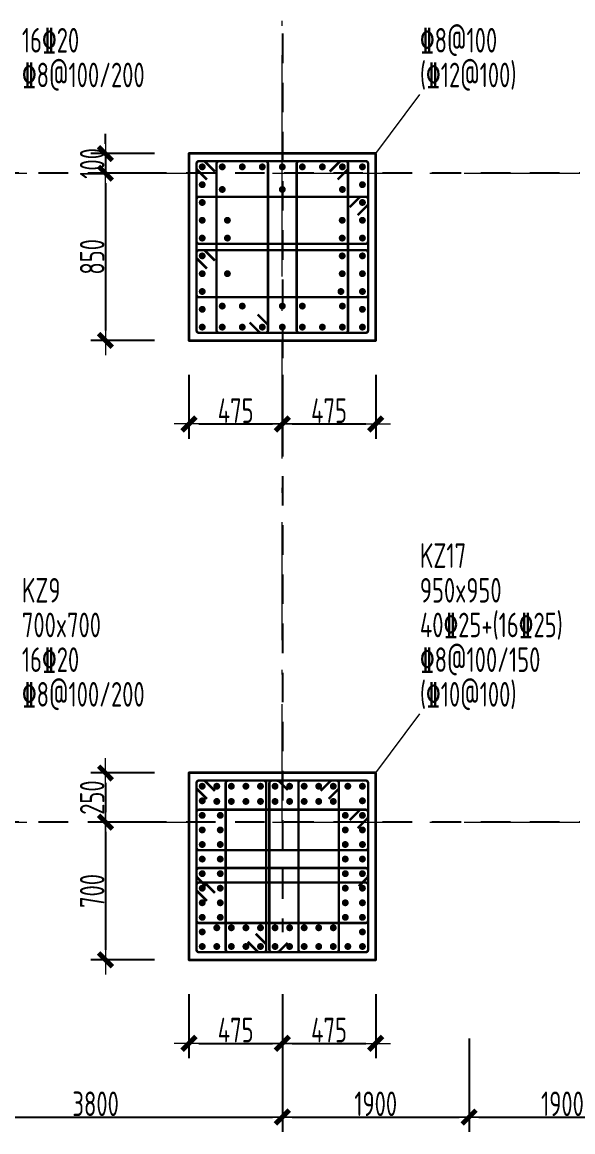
# Model space of a CAD drawing. Header units: millimetres. Extents: x 539196 to 807275, y 431843 to 1156631.
# Drawn here: x 617021 to 622624, y 953609 to 964896 of the extents above; entities that cross this region are included whole.
import ezdxf
from ezdxf.enums import TextEntityAlignment as Align

# ---------------------------------------------------------------- set-up
doc = ezdxf.new("R2010")
doc.units = ezdxf.units.MM
doc.header["$MEASUREMENT"] = 0
for name, pattern in [('DOTE', [2.42, 2, -0.2, 0.02, -0.2]), ('点划线', [1850, 1200, -300, 50, -300]), ('虚线', [500, 300, -200])]:
    doc.linetypes.add(name, pattern=pattern)
doc.layers.add('DOTE', color=1, linetype='DOTE')
for name, color, linetype, lineweight in [('柱尺寸标注', 3, 'Continuous', 18), ('柱标注引线', 2, 'Continuous', 18), ('柱箍筋', 1, 'Continuous', 25), ('柱纵筋', 1, 'Continuous', 70), ('柱集中标注', 2, 'Continuous', 18), ('砼柱', 2, 'Continuous', 35), ('网格', 9, '点划线', 18), ('轴线标注', 3, 'Continuous', 18)]:
    doc.layers.add(name, color=color, linetype=linetype, lineweight=lineweight)
doc.styles.add('样式 1_yjk_yjk_yjk_yjk_yjk', font='yjkeng.shx', dxfattribs={"width": 0.7, "bigfont": 'yjkchn.shx'})
doc.dimstyles.new('盈建科结构_yjk_yjk_yjk_yjk_yjk', dxfattribs={"dimscale": 100, "dimtxt": 2.5, "dimasz": 1, "dimexe": 1.5, "dimexo": 0.625, "dimgap": 0.1, "dimtad": 1, "dimdec": 0, "dimrnd": 1, "dimzin": 0, "dimdsep": 46, "dimtxsty": '样式 1_yjk_yjk_yjk_yjk_yjk', "dimblk": '_yjkbk', "dimblk1": 'ARCHTICK', "dimblk2": 'ARCHTICK', "dimcen": 0.09, "dimadec": 0, "dimazin": 0, "dimtfac": 1, "dimtdec": 4, "dimtix": 1, "dimtmove": 2, "dimatfit": 3, "dimfxl": 0, "dimtolj": 1, "dimtzin": 0, "dimarcsym": 0})

# ---------------------------------------------------------------- blocks, each defined once
blk = doc.blocks.new('_yjkbk')
blk.add_line((-1, 0), (1.5, 0))
blk.add_lwpolyline([(-0.7, -0.7, 0.5, 0.5, 0), (0.7, 0.7, 0.5, 0.5, 0)], format="xyseb")
blk = doc.blocks.new('*D1772')
at = {"layer": 'Defpoints', "color": 0}
for p in [(618718, 961659), (619668, 961659), (619668, 960809)]:
    blk.add_point(p, dxfattribs=at)
at = {"layer": '柱尺寸标注', "color": 0, "lineweight": -2}
for p, q in [((618718, 961309), (618718, 960659)), ((619668, 961309), (619668, 960659)), ((618818, 960809), (619568, 960809))]:
    blk.add_line(p, q, dxfattribs=at)
at = {"layer": '柱尺寸标注', "color": 0, "lineweight": -2, "xscale": 100, "yscale": 100, "zscale": 100, "rotation": 180}
blk.add_blockref('_yjkbk', (618718, 960809), dxfattribs=at)
at = {"layer": '柱尺寸标注', "color": 0, "lineweight": -2, "xscale": 100, "yscale": 100, "zscale": 100}
blk.add_blockref('_yjkbk', (619668, 960809), dxfattribs=at)
at = {"layer": '柱尺寸标注', "color": 0, "insert": (619193, 960944), "char_height": 250, "attachment_point": 5, "style": '样式 1_yjk_yjk_yjk_yjk_yjk'}
blk.add_mtext('\\A1;475', dxfattribs=at)
blk = doc.blocks.new('_ARCHTICK')
at = {"color": 0, "linetype": 'ByBlock', "const_width": 0.15}
blk.add_lwpolyline([(-0.5, -0.5), (0.5, 0.5)], dxfattribs=at)
blk = doc.blocks.new('*D1773')
at = {"layer": 'Defpoints', "color": 0}
for p in [(619668, 961659), (620618, 961659), (620618, 960809)]:
    blk.add_point(p, dxfattribs=at)
at = {"layer": '柱尺寸标注', "color": 0, "lineweight": -2}
for p, q in [((619668, 961309), (619668, 960659)), ((620618, 961309), (620618, 960659)), ((619768, 960809), (620518, 960809))]:
    blk.add_line(p, q, dxfattribs=at)
at = {"layer": '柱尺寸标注', "color": 0, "lineweight": -2, "xscale": 100, "yscale": 100, "zscale": 100, "rotation": 180}
blk.add_blockref('_yjkbk', (619668, 960809), dxfattribs=at)
at = {"layer": '柱尺寸标注', "color": 0, "lineweight": -2, "xscale": 100, "yscale": 100, "zscale": 100}
blk.add_blockref('_yjkbk', (620618, 960809), dxfattribs=at)
at = {"layer": '柱尺寸标注', "color": 0, "insert": (620143, 960944), "char_height": 250, "attachment_point": 5, "style": '样式 1_yjk_yjk_yjk_yjk_yjk'}
blk.add_mtext('\\A1;475', dxfattribs=at)
blk = doc.blocks.new('*D1774')
at = {"layer": 'Defpoints', "color": 0}
for p in [(618718, 963559), (617868, 963359), (618718, 963359)]:
    blk.add_point(p, dxfattribs=at)
at = {"layer": '柱尺寸标注', "color": 0, "lineweight": -2}
for p, q in [((617868, 963659), (617868, 963759)), ((618368, 963559), (617718, 963559)), ((617868, 963559), (617868, 963359)), ((618368, 963359), (617718, 963359)), ((617868, 963259), (617868, 963159))]:
    blk.add_line(p, q, dxfattribs=at)
at = {"layer": '柱尺寸标注', "color": 0, "lineweight": -2, "xscale": 100, "yscale": 100, "zscale": 100}
for p, rotation in [((617868, 963559), 270), ((617868, 963359), 90)]:
    blk.add_blockref('_yjkbk', p, dxfattribs=dict(at, rotation=rotation))
at = {"layer": '柱尺寸标注', "color": 0, "insert": (617733, 963459), "char_height": 250, "attachment_point": 5, "rotation": 90, "style": '样式 1_yjk_yjk_yjk_yjk_yjk'}
blk.add_mtext('\\A1;100', dxfattribs=at)
blk = doc.blocks.new('*D1775')
at = {"layer": 'Defpoints', "color": 0}
for p in [(618718, 963359), (617868, 961659), (618718, 961659)]:
    blk.add_point(p, dxfattribs=at)
at = {"layer": '柱尺寸标注', "color": 0, "lineweight": -2}
for p, q in [((618368, 963359), (617718, 963359)), ((617868, 963259), (617868, 961759)), ((618368, 961659), (617718, 961659))]:
    blk.add_line(p, q, dxfattribs=at)
at = {"layer": '柱尺寸标注', "color": 0, "lineweight": -2, "xscale": 100, "yscale": 100, "zscale": 100}
for p, rotation in [((617868, 963359), 90), ((617868, 961659), 270)]:
    blk.add_blockref('_yjkbk', p, dxfattribs=dict(at, rotation=rotation))
at = {"layer": '柱尺寸标注', "color": 0, "insert": (617733, 962509), "char_height": 250, "attachment_point": 5, "rotation": 90, "style": '样式 1_yjk_yjk_yjk_yjk_yjk'}
blk.add_mtext('\\A1;850', dxfattribs=at)
blk = doc.blocks.new('*D1776')
at = {"layer": 'Defpoints', "color": 0}
for p in [(618718, 955359), (619668, 955359), (619668, 954509)]:
    blk.add_point(p, dxfattribs=at)
at = {"layer": '柱尺寸标注', "color": 0, "lineweight": -2}
for p, q in [((618718, 955009), (618718, 954359)), ((619668, 955009), (619668, 954359)), ((618818, 954509), (619568, 954509))]:
    blk.add_line(p, q, dxfattribs=at)
at = {"layer": '柱尺寸标注', "color": 0, "lineweight": -2, "xscale": 100, "yscale": 100, "zscale": 100, "rotation": 180}
blk.add_blockref('_yjkbk', (618718, 954509), dxfattribs=at)
at = {"layer": '柱尺寸标注', "color": 0, "lineweight": -2, "xscale": 100, "yscale": 100, "zscale": 100}
blk.add_blockref('_yjkbk', (619668, 954509), dxfattribs=at)
at = {"layer": '柱尺寸标注', "color": 0, "insert": (619193, 954644), "char_height": 250, "attachment_point": 5, "style": '样式 1_yjk_yjk_yjk_yjk_yjk'}
blk.add_mtext('\\A1;475', dxfattribs=at)
blk = doc.blocks.new('*D1777')
at = {"layer": 'Defpoints', "color": 0}
for p in [(619668, 955359), (620618, 955359), (620618, 954509)]:
    blk.add_point(p, dxfattribs=at)
at = {"layer": '柱尺寸标注', "color": 0, "lineweight": -2}
for p, q in [((619668, 955009), (619668, 954359)), ((620618, 955009), (620618, 954359)), ((619768, 954509), (620518, 954509))]:
    blk.add_line(p, q, dxfattribs=at)
at = {"layer": '柱尺寸标注', "color": 0, "lineweight": -2, "xscale": 100, "yscale": 100, "zscale": 100, "rotation": 180}
blk.add_blockref('_yjkbk', (619668, 954509), dxfattribs=at)
at = {"layer": '柱尺寸标注', "color": 0, "lineweight": -2, "xscale": 100, "yscale": 100, "zscale": 100}
blk.add_blockref('_yjkbk', (620618, 954509), dxfattribs=at)
at = {"layer": '柱尺寸标注', "color": 0, "insert": (620143, 954644), "char_height": 250, "attachment_point": 5, "style": '样式 1_yjk_yjk_yjk_yjk_yjk'}
blk.add_mtext('\\A1;475', dxfattribs=at)
blk = doc.blocks.new('*D1778')
at = {"layer": 'Defpoints', "color": 0}
for p in [(618718, 957259), (617868, 956759), (618718, 956759)]:
    blk.add_point(p, dxfattribs=at)
at = {"layer": '柱尺寸标注', "color": 0, "lineweight": -2}
for p, q in [((618368, 957259), (617718, 957259)), ((617868, 957159), (617868, 956859)), ((618368, 956759), (617718, 956759))]:
    blk.add_line(p, q, dxfattribs=at)
at = {"layer": '柱尺寸标注', "color": 0, "lineweight": -2, "xscale": 100, "yscale": 100, "zscale": 100}
for p, rotation in [((617868, 957259), 90), ((617868, 956759), 270)]:
    blk.add_blockref('_yjkbk', p, dxfattribs=dict(at, rotation=rotation))
at = {"layer": '柱尺寸标注', "color": 0, "insert": (617733, 957009), "char_height": 250, "attachment_point": 5, "rotation": 90, "style": '样式 1_yjk_yjk_yjk_yjk_yjk'}
blk.add_mtext('\\A1;250', dxfattribs=at)
blk = doc.blocks.new('*D1779')
at = {"layer": 'Defpoints', "color": 0}
for p in [(618718, 956759), (617868, 955359), (618718, 955359)]:
    blk.add_point(p, dxfattribs=at)
at = {"layer": '柱尺寸标注', "color": 0, "lineweight": -2}
for p, q in [((618368, 956759), (617718, 956759)), ((617868, 956659), (617868, 955459)), ((618368, 955359), (617718, 955359))]:
    blk.add_line(p, q, dxfattribs=at)
at = {"layer": '柱尺寸标注', "color": 0, "lineweight": -2, "xscale": 100, "yscale": 100, "zscale": 100}
for p, rotation in [((617868, 956759), 90), ((617868, 955359), 270)]:
    blk.add_blockref('_yjkbk', p, dxfattribs=dict(at, rotation=rotation))
at = {"layer": '柱尺寸标注', "color": 0, "insert": (617733, 956059), "char_height": 250, "attachment_point": 5, "rotation": 90, "style": '样式 1_yjk_yjk_yjk_yjk_yjk'}
blk.add_mtext('\\A1;700', dxfattribs=at)
blk = doc.blocks.new('*D23')
at = {"layer": 'Defpoints', "color": 0}
for p in [(615868, 956759), (619668, 956759), (619668, 953759)]:
    blk.add_point(p, dxfattribs=at)
at = {"layer": '轴线标注', "color": 0, "lineweight": -2}
for p, q in [((615868, 954559), (615868, 953609)), ((619668, 954559), (619668, 953609)), ((615968, 953759), (619568, 953759))]:
    blk.add_line(p, q, dxfattribs=at)
at = {"layer": '轴线标注', "color": 0, "lineweight": -2, "xscale": 100, "yscale": 100, "zscale": 100, "rotation": 180}
blk.add_blockref('_yjkbk', (615868, 953759), dxfattribs=at)
at = {"layer": '轴线标注', "color": 0, "lineweight": -2, "xscale": 100, "yscale": 100, "zscale": 100}
blk.add_blockref('_yjkbk', (619668, 953759), dxfattribs=at)
at = {"layer": '轴线标注', "color": 0, "insert": (617768, 953894), "char_height": 250, "attachment_point": 5, "style": '样式 1_yjk_yjk_yjk_yjk_yjk'}
blk.add_mtext('\\A1;3800', dxfattribs=at)
blk = doc.blocks.new('*D25')
at = {"layer": 'Defpoints', "color": 0}
for p in [(619668, 956759), (621568, 956759), (621568, 953759)]:
    blk.add_point(p, dxfattribs=at)
at = {"layer": '轴线标注', "color": 0, "lineweight": -2}
for p, q in [((619668, 954559), (619668, 953609)), ((621568, 954559), (621568, 953609)), ((619768, 953759), (621468, 953759))]:
    blk.add_line(p, q, dxfattribs=at)
at = {"layer": '轴线标注', "color": 0, "lineweight": -2, "xscale": 100, "yscale": 100, "zscale": 100, "rotation": 180}
blk.add_blockref('_yjkbk', (619668, 953759), dxfattribs=at)
at = {"layer": '轴线标注', "color": 0, "lineweight": -2, "xscale": 100, "yscale": 100, "zscale": 100}
blk.add_blockref('_yjkbk', (621568, 953759), dxfattribs=at)
at = {"layer": '轴线标注', "color": 0, "insert": (620618, 953894), "char_height": 250, "attachment_point": 5, "style": '样式 1_yjk_yjk_yjk_yjk_yjk'}
blk.add_mtext('\\A1;1900', dxfattribs=at)
blk = doc.blocks.new('*D27')
at = {"layer": 'Defpoints', "color": 0}
for p in [(621568, 956759), (623468, 956759), (623468, 953759)]:
    blk.add_point(p, dxfattribs=at)
at = {"layer": '轴线标注', "color": 0, "lineweight": -2}
for p, q in [((621568, 954559), (621568, 953609)), ((623468, 954559), (623468, 953609)), ((621668, 953759), (623368, 953759))]:
    blk.add_line(p, q, dxfattribs=at)
at = {"layer": '轴线标注', "color": 0, "lineweight": -2, "xscale": 100, "yscale": 100, "zscale": 100, "rotation": 180}
blk.add_blockref('_yjkbk', (621568, 953759), dxfattribs=at)
at = {"layer": '轴线标注', "color": 0, "lineweight": -2, "xscale": 100, "yscale": 100, "zscale": 100}
blk.add_blockref('_yjkbk', (623468, 953759), dxfattribs=at)
at = {"layer": '轴线标注', "color": 0, "insert": (622518, 953894), "char_height": 250, "attachment_point": 5, "style": '样式 1_yjk_yjk_yjk_yjk_yjk'}
blk.add_mtext('\\A1;1900', dxfattribs=at)
blk = doc.blocks.new('jzzw')
at = {"layer": 'DOTE', "color": 1, "linetype": '虚线'}
for p, q in [((921186, 872969), (921186, 834829)), ((952506, 842549), (911886, 842549)), ((952506, 842549), (911886, 842549)), ((952506, 835949), (912186, 835949)), ((952506, 835949), (912186, 835949)), ((952506, 835949), (912186, 835949)), ((952506, 835949), (912186, 835949))]:
    blk.add_line(p, q, dxfattribs=at)

msp = doc.modelspace()

# ---------------------------------------------------------------- linework, layer by layer
at = {"layer": '柱标注引线'}
for p, q in [((620617.6, 963559.2), (621067.6, 964159.2)), ((620617.6, 957259.2), (621067.6, 957859.2))]:
    msp.add_line(p, q, dxfattribs=at)
at = {"layer": '柱箍筋', "const_width": 25}
for points in [[(618981.6, 963376.5), (618883.4, 963474.8, 0.1989124), (618866.6, 963481.7), (618818.8, 963481.7, 0.4142136), (618795.1, 963458), (618795.1, 961760.5, 0.4142136), (618818.8, 961736.7), (620516.3, 961736.7, 0.4142136), (620540.1, 961760.5), (620540.1, 963458, 0.4142136), (620516.3, 963481.7), (618818.8, 963481.7, 0.4142136), (618795.1, 963458), (618795.1, 963410.2, 0.1989124), (618802, 963393.5), (618900.3, 963295.2)], [(619334.8, 961842), (619433.1, 961743.7, 0.1989124), (619449.9, 961736.7), (619497.6, 961736.7, 0.4142136), (619521.3, 961760.5), (619521.3, 963458, 0.4142136), (619497.6, 963481.7), (619022.6, 963481.7, 0.4142136), (618998.8, 963458), (618998.8, 961760.5, 0.4142136), (619022.6, 961736.7), (619497.6, 961736.7, 0.4142136), (619521.3, 961760.5), (619521.3, 961808.2, 0.1989124), (619514.4, 961825), (619416.1, 961923.3)], [(620149.8, 963376.5), (620248.1, 963474.8, -0.1989124), (620264.9, 963481.7), (620312.6, 963481.7, -0.4142136), (620336.3, 963458), (620336.3, 961760.5, -0.4142136), (620312.6, 961736.7), (619837.6, 961736.7, -0.4142136), (619813.8, 961760.5), (619813.8, 963458, -0.4142136), (619837.6, 963481.7), (620312.6, 963481.7, -0.4142136), (620336.3, 963458), (620336.3, 963410.2, -0.1989124), (620329.4, 963393.5), (620231.1, 963295.2)], [(620434.9, 962933), (620533.1, 963031.2, 0.1989124), (620540.1, 963048), (620540.1, 963095.8, 0.4142136), (620516.3, 963119.5), (618818.8, 963119.5, 0.4142136), (618795.1, 963095.8), (618795.1, 962666, 0.4142136), (618818.8, 962642.3), (620516.3, 962642.3, 0.4142136), (620540.1, 962666), (620540.1, 963095.8, 0.4142136), (620516.3, 963119.5), (620468.6, 963119.5, 0.1989124), (620451.8, 963112.5), (620353.5, 963014.3)], [(618900.3, 962389.6), (618802, 962487.9, -0.1989124), (618795.1, 962504.7), (618795.1, 962552.4, -0.4142136), (618818.8, 962576.2), (620516.3, 962576.2, -0.4142136), (620540.1, 962552.4), (620540.1, 962122.7, -0.4142136), (620516.3, 962098.9), (618818.8, 962098.9, -0.4142136), (618795.1, 962122.7), (618795.1, 962552.4, -0.4142136), (618818.8, 962576.2), (618866.6, 962576.2, -0.1989124), (618883.4, 962569.2), (618981.6, 962470.9)], [(618981.6, 957076.5), (618883.4, 957174.8, 0.1989124), (618866.6, 957181.7), (618818.8, 957181.7, 0.4142136), (618795.1, 957158), (618795.1, 955460.5, 0.4142136), (618818.8, 955436.7), (620516.3, 955436.7, 0.4142136), (620540.1, 955460.5), (620540.1, 957158, 0.4142136), (620516.3, 957181.7), (618818.8, 957181.7, 0.4142136), (618795.1, 957158), (618795.1, 957110.2, 0.1989124), (618802, 957093.5), (618900.3, 956995.2)], [(619316.3, 955542), (619414.5, 955443.7, 0.1989124), (619431.3, 955436.7), (619479.1, 955436.7, 0.4142136), (619502.8, 955460.5), (619502.8, 957158, 0.4142136), (619479.1, 957181.7), (619115.2, 957181.7, 0.4142136), (619091.5, 957158), (619091.5, 955460.5, 0.4142136), (619115.2, 955436.7), (619479.1, 955436.7, 0.4142136), (619502.8, 955460.5), (619502.8, 955508.2, 0.1989124), (619495.9, 955525), (619397.6, 955623.3)], [(619722.5, 955532.1), (619634.1, 955443.7, -0.131362), (619607.5, 955436.7), (619559.7, 955436.7, -0.4142136), (619536, 955460.5), (619536, 957158, -0.4142136), (619559.7, 957181.7), (619607.5, 957181.7, -0.131362), (619634.1, 957174.8), (619722.5, 957086.4)], [(620057.2, 957076.5), (620155.5, 957174.8, -0.1989124), (620172.2, 957181.7), (620220, 957181.7, -0.4142136), (620243.7, 957158), (620243.7, 955460.5, -0.4142136), (620220, 955436.7), (619856.1, 955436.7, -0.4142136), (619832.4, 955460.5), (619832.4, 957158, -0.4142136), (619856.1, 957181.7), (620220, 957181.7, -0.4142136), (620243.7, 957158), (620243.7, 957110.2, -0.1989124), (620236.8, 957093.5), (620138.5, 956995.2)], [(620434.9, 956698.8), (620533.1, 956797.1, 0.1989124), (620540.1, 956813.9), (620540.1, 956861.6, 0.4142136), (620516.3, 956885.4), (618818.8, 956885.4, 0.4142136), (618795.1, 956861.6), (618795.1, 956497.7, 0.4142136), (618818.8, 956474), (620516.3, 956474, 0.4142136), (620540.1, 956497.7), (620540.1, 956861.6, 0.4142136), (620516.3, 956885.4), (620468.6, 956885.4, 0.1989124), (620451.8, 956878.4), (620353.5, 956780.1)], [(618890.4, 956106.1), (618802, 956194.5, -0.131362), (618795.1, 956221.2), (618795.1, 956268.9, -0.4142136), (618818.8, 956292.6), (620516.3, 956292.6, -0.4142136), (620540.1, 956268.9), (620540.1, 956221.2, -0.131362), (620533.1, 956194.5), (620444.7, 956106.1)], [(618900.3, 955957.9), (618802, 956056.2, -0.1989124), (618795.1, 956073), (618795.1, 956120.7, -0.4142136), (618818.8, 956144.5), (620516.3, 956144.5, -0.4142136), (620540.1, 956120.7), (620540.1, 955756.8, -0.4142136), (620516.3, 955733.1), (618818.8, 955733.1, -0.4142136), (618795.1, 955756.8), (618795.1, 956120.7, -0.4142136), (618818.8, 956144.5), (618866.6, 956144.5, -0.1989124), (618883.4, 956137.5), (618981.6, 956039.2)]]:
    msp.add_lwpolyline(points, format="xyb", dxfattribs=at)
at = {"layer": '柱纵筋', "const_width": 35}
for points in [[(618870.1, 963424.2, 1), (618835.1, 963424.2, 1)], [(619073.8, 963424.2, 1), (619038.8, 963424.2, 1)], [(619277.6, 963424.2, 1), (619242.6, 963424.2, 1)], [(619481.3, 963424.2, 1), (619446.3, 963424.2, 1)], [(619685.1, 963424.2, 1), (619650.1, 963424.2, 1)], [(619888.8, 963424.2, 1), (619853.8, 963424.2, 1)], [(620092.6, 963424.2, 1), (620057.6, 963424.2, 1)], [(620296.3, 963424.2, 1), (620261.3, 963424.2, 1)], [(620500.1, 963424.2, 1), (620465.1, 963424.2, 1)], [(618870.1, 963243.1, 1), (618835.1, 963243.1, 1)], [(619073.8, 963194.3, 1), (619038.8, 963194.3, 1)], [(619685.1, 963194.3, 1), (619650.1, 963194.3, 1)], [(620296.3, 963194.3, 1), (620261.3, 963194.3, 1)], [(620500.1, 963243.1, 1), (620465.1, 963243.1, 1)], [(618870.1, 963062, 1), (618835.1, 963062, 1)], [(620500.1, 963062, 1), (620465.1, 963062, 1)], [(618870.1, 962880.9, 1), (618835.1, 962880.9, 1)], [(619126.4, 962880.9, 1), (619091.4, 962880.9, 1)], [(620294.5, 962880.9, 1), (620259.5, 962880.9, 1)], [(620500.1, 962880.9, 1), (620465.1, 962880.9, 1)], [(618870.1, 962699.8, 1), (618835.1, 962699.8, 1)], [(619126.4, 962699.8, 1), (619091.4, 962699.8, 1)], [(620294.5, 962699.8, 1), (620259.5, 962699.8, 1)], [(620500.1, 962699.8, 1), (620465.1, 962699.8, 1)], [(618870.1, 962518.7, 1), (618835.1, 962518.7, 1)], [(620294.5, 962518.7, 1), (620259.5, 962518.7, 1)], [(620500.1, 962518.7, 1), (620465.1, 962518.7, 1)], [(618870.1, 962337.6, 1), (618835.1, 962337.6, 1)], [(619126.4, 962337.6, 1), (619091.4, 962337.6, 1)], [(620294.5, 962337.6, 1), (620259.5, 962337.6, 1)], [(620500.1, 962337.6, 1), (620465.1, 962337.6, 1)], [(618870.1, 962156.4, 1), (618835.1, 962156.4, 1)], [(620281.7, 962156.4, 1), (620246.7, 962156.4, 1)], [(620500.1, 962156.4, 1), (620465.1, 962156.4, 1)], [(618870.1, 961975.3, 1), (618835.1, 961975.3, 1)], [(619073.8, 962008.1, 1), (619038.8, 962008.1, 1)], [(619277.6, 962008.1, 1), (619242.6, 962008.1, 1)], [(619685.1, 962008.1, 1), (619650.1, 962008.1, 1)], [(619888.8, 962008.1, 1), (619853.8, 962008.1, 1)], [(620296.3, 962008.1, 1), (620261.3, 962008.1, 1)], [(620500.1, 961975.3, 1), (620465.1, 961975.3, 1)], [(618870.1, 961794.2, 1), (618835.1, 961794.2, 1)], [(619073.8, 961794.2, 1), (619038.8, 961794.2, 1)], [(619277.6, 961794.2, 1), (619242.6, 961794.2, 1)], [(619481.3, 961794.2, 1), (619446.3, 961794.2, 1)], [(619685.1, 961794.2, 1), (619650.1, 961794.2, 1)], [(619888.8, 961794.2, 1), (619853.8, 961794.2, 1)], [(620092.6, 961794.2, 1), (620057.6, 961794.2, 1)], [(620296.3, 961794.2, 1), (620261.3, 961794.2, 1)], [(620500.1, 961794.2, 1), (620465.1, 961794.2, 1)], [(618870.1, 957124.2, 1), (618835.1, 957124.2, 1)], [(619018.3, 957124.2, 1), (618983.3, 957124.2, 1)], [(619166.5, 957124.2, 1), (619131.5, 957124.2, 1)], [(619314.6, 957124.2, 1), (619279.6, 957124.2, 1)], [(619462.8, 957124.2, 1), (619427.8, 957124.2, 1)], [(619611, 957124.2, 1), (619576, 957124.2, 1)], [(619759.2, 957124.2, 1), (619724.2, 957124.2, 1)], [(619907.4, 957124.2, 1), (619872.4, 957124.2, 1)], [(620055.5, 957124.2, 1), (620020.5, 957124.2, 1)], [(620203.7, 957124.2, 1), (620168.7, 957124.2, 1)], [(620351.9, 957124.2, 1), (620316.9, 957124.2, 1)], [(620500.1, 957124.2, 1), (620465.1, 957124.2, 1)], [(618870.1, 956976, 1), (618835.1, 956976, 1)], [(619018.3, 956969.6, 1), (618983.3, 956969.6, 1)], [(619166.5, 956969.6, 1), (619131.5, 956969.6, 1)], [(619314.6, 956969.6, 1), (619279.6, 956969.6, 1)], [(619462.8, 956969.6, 1), (619427.8, 956969.6, 1)], [(619611, 956969.6, 1), (619576, 956969.6, 1)], [(619759.2, 956969.6, 1), (619724.2, 956969.6, 1)], [(619907.4, 956969.6, 1), (619872.4, 956969.6, 1)], [(620055.5, 956969.6, 1), (620020.5, 956969.6, 1)], [(620203.7, 956969.6, 1), (620168.7, 956969.6, 1)], [(620500.1, 956976, 1), (620465.1, 956976, 1)], [(618870.1, 956827.9, 1), (618835.1, 956827.9, 1)], [(619053.6, 956827.9, 1), (619018.6, 956827.9, 1)], [(620325.7, 956827.9, 1), (620290.7, 956827.9, 1)], [(620500.1, 956827.9, 1), (620465.1, 956827.9, 1)], [(618870.1, 956679.7, 1), (618835.1, 956679.7, 1)], [(619053.6, 956679.7, 1), (619018.6, 956679.7, 1)], [(620325.7, 956679.7, 1), (620290.7, 956679.7, 1)], [(620500.1, 956679.7, 1), (620465.1, 956679.7, 1)], [(618870.1, 956531.5, 1), (618835.1, 956531.5, 1)], [(619053.6, 956531.5, 1), (619018.6, 956531.5, 1)], [(620325.7, 956531.5, 1), (620290.7, 956531.5, 1)], [(620500.1, 956531.5, 1), (620465.1, 956531.5, 1)], [(618870.1, 956383.3, 1), (618835.1, 956383.3, 1)], [(619053.6, 956383.3, 1), (619018.6, 956383.3, 1)], [(620325.7, 956383.3, 1), (620290.7, 956383.3, 1)], [(620500.1, 956383.3, 1), (620465.1, 956383.3, 1)], [(618870.1, 956235.1, 1), (618835.1, 956235.1, 1)], [(619053.6, 956235.1, 1), (619018.6, 956235.1, 1)], [(620325.7, 956235.1, 1), (620290.7, 956235.1, 1)], [(620500.1, 956235.1, 1), (620465.1, 956235.1, 1)], [(618870.1, 956087, 1), (618835.1, 956087, 1)], [(619053.6, 956087, 1), (619018.6, 956087, 1)], [(620325.7, 956087, 1), (620290.7, 956087, 1)], [(620500.1, 956087, 1), (620465.1, 956087, 1)], [(618870.1, 955938.8, 1), (618835.1, 955938.8, 1)], [(619053.6, 955938.8, 1), (619018.6, 955938.8, 1)], [(620325.7, 955938.8, 1), (620290.7, 955938.8, 1)], [(620500.1, 955938.8, 1), (620465.1, 955938.8, 1)], [(618870.1, 955790.6, 1), (618835.1, 955790.6, 1)], [(619053.6, 955790.6, 1), (619018.6, 955790.6, 1)], [(620325.7, 955790.6, 1), (620290.7, 955790.6, 1)], [(620500.1, 955790.6, 1), (620465.1, 955790.6, 1)], [(618870.1, 955642.4, 1), (618835.1, 955642.4, 1)], [(619018.3, 955684.5, 1), (618983.3, 955684.5, 1)], [(619166.5, 955684.5, 1), (619131.5, 955684.5, 1)], [(619314.6, 955684.5, 1), (619279.6, 955684.5, 1)], [(619462.8, 955684.5, 1), (619427.8, 955684.5, 1)], [(619611, 955684.5, 1), (619576, 955684.5, 1)], [(619759.2, 955684.5, 1), (619724.2, 955684.5, 1)], [(619907.4, 955684.5, 1), (619872.4, 955684.5, 1)], [(620055.5, 955684.5, 1), (620020.5, 955684.5, 1)], [(620203.7, 955684.5, 1), (620168.7, 955684.5, 1)], [(620500.1, 955642.4, 1), (620465.1, 955642.4, 1)], [(618870.1, 955494.2, 1), (618835.1, 955494.2, 1)], [(619018.3, 955494.2, 1), (618983.3, 955494.2, 1)], [(619166.5, 955494.2, 1), (619131.5, 955494.2, 1)], [(619314.6, 955494.2, 1), (619279.6, 955494.2, 1)], [(619462.8, 955494.2, 1), (619427.8, 955494.2, 1)], [(619611, 955494.2, 1), (619576, 955494.2, 1)], [(619759.2, 955494.2, 1), (619724.2, 955494.2, 1)], [(619907.4, 955494.2, 1), (619872.4, 955494.2, 1)], [(620055.5, 955494.2, 1), (620020.5, 955494.2, 1)], [(620203.7, 955494.2, 1), (620168.7, 955494.2, 1)], [(620351.9, 955494.2, 1), (620316.9, 955494.2, 1)], [(620500.1, 955494.2, 1), (620465.1, 955494.2, 1)]]:
    msp.add_lwpolyline(points, format="xyb", close=True, dxfattribs=at)
at = {"layer": '砼柱'}
for points in [[(620617.6, 963559.2), (618717.6, 963559.2), (618717.6, 961659.2), (620617.6, 961659.2)], [(620617.6, 957259.2), (618717.6, 957259.2), (618717.6, 955359.2), (620617.6, 955359.2)]]:
    msp.add_lwpolyline(points, close=True, dxfattribs=at)
at = {"layer": '网格'}
for p, q in [((619667.6, 963359.2), (619667.6, 966359.2)), ((615867.6, 963359.2), (619667.6, 963359.2)), ((619667.6, 963359.2), (623467.6, 963359.2)), ((619667.6, 956759.2), (619667.6, 963359.2)), ((615867.6, 956759.2), (619667.6, 956759.2)), ((619667.6, 956759.2), (623467.6, 956759.2))]:
    msp.add_line(p, q, dxfattribs=at)

# ---------------------------------------------------------------- block references
msp.add_blockref('jzzw', (-301518.2, 120810.3))

# ---------------------------------------------------------------- texts
at = {"layer": '柱集中标注', "linetype": 'Continuous', "style": '样式 1_yjk_yjk_yjk_yjk_yjk', "width": 0.7}
for s, p in [('16\x8420', (617017.6, 964512)), ('\x848@100', (621067.6, 964512)), ('\x848@100/200', (617017.6, 964159.2)), ('(\x8412@100)', (621067.6, 964159.2)), ('KZ17', (621067.6, 959270.2)), ('KZ9', (617017.6, 958917.5)), ('950x950', (621067.6, 958917.5)), ('40\x8425+(16\x8425)', (621067.6, 958564.7)), ('700x700', (617017.6, 958564.7)), ('\x848@100/150', (621067.6, 958212)), ('16\x8420', (617017.6, 958212)), ('\x848@100/200', (617017.6, 957859.2)), ('(\x8410@100)', (621067.6, 957859.2))]:
    msp.add_text(s, height=250, dxfattribs=at).set_placement(p, align=Align.BOTTOM_LEFT)

# ---------------------------------------------------------------- dimensions: what is measured, and where the dimension line sits
at = {"layer": '柱尺寸标注'}
for p1, p2, picture, middle in [((618717.6, 963559.2), (618717.6, 963359.2), '*D1774', (617732.6, 963459.2)), ((618717.6, 963359.2), (618717.6, 961659.2), '*D1775', (617732.6, 962509.2)), ((618717.6, 961659.2), (619667.6, 961659.2), '*D1772', (619192.6, 960944.2)), ((619667.6, 961659.2), (620617.6, 961659.2), '*D1773', (620142.6, 960944.2)), ((618717.6, 957259.2), (618717.6, 956759.2), '*D1778', (617732.6, 957009.2)), ((618717.6, 956759.2), (618717.6, 955359.2), '*D1779', (617732.6, 956059.2)), ((618717.6, 955359.2), (619667.6, 955359.2), '*D1776', (619192.6, 954644.2)), ((619667.6, 955359.2), (620617.6, 955359.2), '*D1777', (620142.6, 954644.2))]:
    dim = msp.add_aligned_dim(p1=p1, p2=p2, distance=-850, dimstyle='盈建科结构_yjk_yjk_yjk_yjk_yjk', override={"dimscale": 100, "dimtxt": 2.5, "dimasz": 1, "dimexe": 1.5, "dimexo": 3.5, "dimgap": 0.1, "dimtad": 1, "dimlfac": 0.5, "dimrnd": 5, "dimdle": 0, "dimfxlon": 0}, dxfattribs=at)
    dim.commit()
    dim.dimension.update_dxf_attribs({"geometry": picture, "text_midpoint": middle})
at = {"layer": '轴线标注'}
for p1, p2, picture, middle in [((615867.6, 956759.2), (619667.6, 956759.2), '*D23', (617767.6, 953894.2)), ((619667.6, 956759.2), (621567.6, 956759.2), '*D25', (620617.6, 953894.2)), ((621567.6, 956759.2), (623467.6, 956759.2), '*D27', (622517.6, 953894.2))]:
    dim = msp.add_aligned_dim(p1=p1, p2=p2, distance=-3000, dimstyle='盈建科结构_yjk_yjk_yjk_yjk_yjk', override={"dimscale": 100, "dimtxt": 2.5, "dimasz": 1, "dimexe": 1.5, "dimexo": 22, "dimgap": 0.1, "dimtad": 1, "dimlfac": 1, "dimrnd": 5, "dimdle": 0, "dimfxlon": 0}, dxfattribs=at)
    dim.commit()
    dim.dimension.update_dxf_attribs({"geometry": picture, "text_midpoint": middle})

doc.saveas('drawing.dxf')
